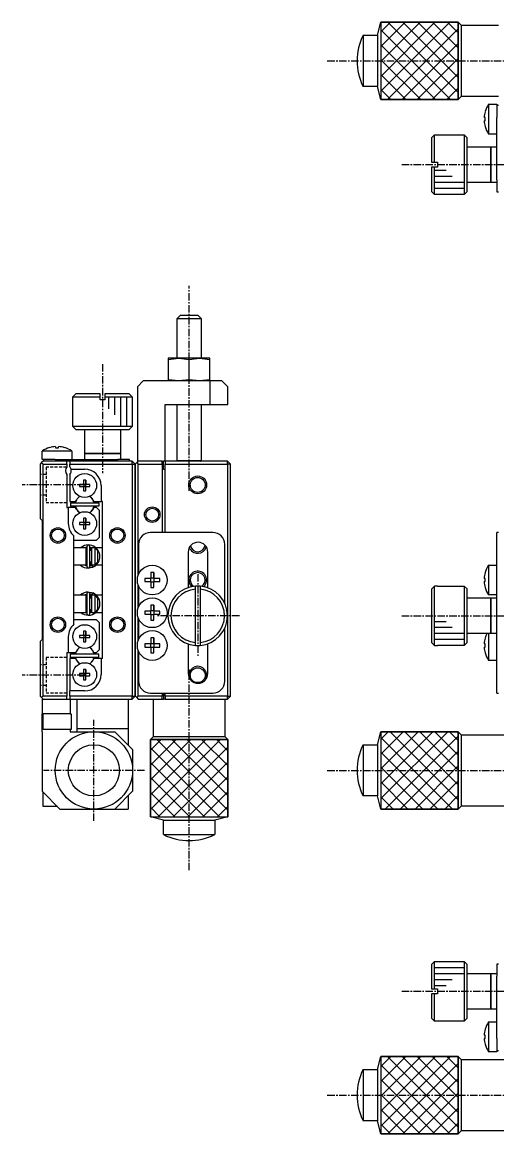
# Model space of a CAD drawing. Extents: x 10 to 385, y 10 to 217.
# Drawn here: x 185.1 to 265, y 27.4 to 214.3 of the extents above; entities that cross this region are included whole.
import ezdxf

# ---------------------------------------------------------------- set-up
doc = ezdxf.new("R2010")
doc.units = 0
doc.linetypes.add('CENTER', pattern=[2, 1.25, -0.25, 0.25, -0.25])
doc.linetypes.add('DASHED', pattern=[0.75, 0.5, -0.25])
doc.layers.get('0').update_dxf_attribs({"linetype": 'CONTINUOUS'})
doc.layers.add('CENTER', color=1, linetype='CENTER')

msp = doc.modelspace()

# ---------------------------------------------------------------- linework, layer by layer
at = {"color": 7, "linetype": 'CONTINUOUS'}
for p, q in [((244.77, 212.09), (245.36, 214.29)), ((258.36, 214.29), (245.36, 214.29)), ((245.36, 214.29), (245.36, 201.29)), ((258.36, 214.29), (258.86, 213.79)), ((258.36, 201.29), (258.36, 214.29)), ((258.86, 213.79), (258.86, 201.79)), ((258.86, 213.79), (265.16, 213.79)), ((242.36, 212.09), (242.36, 203.49)), ((242.36, 212.09), (244.77, 212.09)), ((244.77, 212.09), (244.77, 203.49)), ((244.77, 203.49), (242.36, 203.49)), ((245.36, 201.29), (244.77, 203.49)), ((245.36, 201.29), (258.36, 201.29)), ((258.86, 201.79), (258.36, 201.29)), ((265.16, 201.79), (258.86, 201.79)), ((263.47, 200.49), (263.47, 195.49)), ((263.47, 200.49), (264.86, 200.49)), ((264.86, 200.49), (264.86, 200.29)), ((265.16, 200.29), (264.86, 200.29)), ((264.86, 200.29), (264.86, 198.29)), ((262.9, 198.25), (262.73, 198.25)), ((262.9, 199.25), (262.89, 199.25)), ((262.9, 197.73), (262.9, 198.25)), ((264.86, 196.91), (264.86, 198.29)), ((262.73, 197.73), (262.9, 197.73)), ((262.89, 196.73), (262.9, 196.73)), ((264.86, 187.79), (264.86, 196.91)), ((253.86, 194.84), (254.36, 195.34)), ((253.86, 194.84), (253.86, 190.74)), ((254.36, 190.74), (254.36, 195.34)), ((254.36, 195.34), (259.36, 195.34)), ((259.36, 195.34), (259.36, 190.34)), ((259.36, 195.34), (259.86, 194.84)), ((259.86, 190.34), (259.86, 194.84)), ((264.86, 195.49), (263.47, 195.49)), ((259.86, 193.34), (263.86, 193.34)), ((263.86, 193.34), (263.86, 190.34)), ((263.86, 187.34), (263.86, 193.34)), ((263.86, 193.34), (264.86, 193.34)), ((253.86, 190.74), (254.36, 190.74)), ((254.36, 190.74), (254.86, 190.74)), ((254.86, 190.74), (254.86, 189.94)), ((253.86, 189.94), (253.86, 185.84)), ((254.36, 189.94), (253.86, 189.94)), ((254.36, 185.34), (254.36, 189.94)), ((254.86, 189.94), (254.36, 189.94)), ((259.36, 190.34), (259.36, 185.34)), ((259.86, 185.84), (259.86, 190.34)), ((263.86, 190.34), (263.86, 187.34)), ((263.86, 187.34), (259.86, 187.34)), ((264.86, 187.34), (263.86, 187.34)), ((264.86, 187.79), (264.86, 185.79)), ((254.36, 185.34), (253.86, 185.84)), ((259.36, 185.34), (254.36, 185.34)), ((259.86, 185.84), (259.36, 185.34)), ((264.86, 185.79), (265.16, 185.79)), ((211.13, 164.49), (211.38, 164.74)), ((211.13, 164.49), (213.13, 164.49)), ((211.13, 157.79), (211.13, 164.49)), ((211.38, 164.74), (211.63, 164.99)), ((213.13, 164.99), (211.63, 164.99)), ((214.63, 164.99), (213.13, 164.99)), ((213.13, 164.49), (215.13, 164.49)), ((214.63, 164.99), (214.88, 164.74)), ((214.88, 164.74), (215.13, 164.49)), ((215.13, 164.49), (215.13, 157.79)), ((209.63, 157.59), (211.38, 157.79)), ((209.63, 157.79), (209.63, 157.59)), ((211.38, 157.79), (209.63, 157.79)), ((209.63, 157.59), (209.63, 154.18)), ((211.38, 157.79), (213.13, 157.59)), ((214.88, 157.79), (211.38, 157.79)), ((213.13, 157.59), (214.88, 157.79)), ((213.13, 154.18), (213.13, 157.59)), ((214.88, 157.79), (216.63, 157.59)), ((216.63, 157.79), (214.88, 157.79)), ((216.63, 157.59), (216.63, 157.79)), ((216.63, 154.18), (216.63, 157.59)), ((204.43, 152.99), (205.43, 153.99)), ((211.13, 153.99), (205.43, 153.99)), ((211.38, 153.99), (209.63, 154.18)), ((209.63, 154.18), (209.63, 153.99)), ((215.13, 153.99), (211.13, 153.99)), ((213.13, 154.18), (211.38, 153.99)), ((214.88, 153.99), (213.13, 154.18)), ((216.63, 154.18), (214.88, 153.99)), ((216.63, 153.99), (215.13, 153.99)), ((216.63, 153.99), (216.63, 154.18)), ((216.63, 153.99), (216.63, 149.99)), ((218.63, 153.99), (216.63, 153.99)), ((219.63, 152.99), (218.63, 153.99)), ((193.58, 151.29), (194.08, 151.79)), ((198.18, 151.79), (194.08, 151.79)), ((198.18, 151.29), (198.18, 151.79)), ((203.08, 151.79), (198.98, 151.79)), ((198.98, 151.79), (198.98, 151.29)), ((203.08, 151.79), (203.58, 151.29)), ((204.43, 152.99), (204.43, 140.34)), ((219.63, 149.99), (219.63, 152.99)), ((193.58, 151.29), (198.18, 151.29)), ((193.58, 146.29), (193.58, 151.29)), ((198.18, 150.79), (198.18, 151.29)), ((198.98, 150.79), (198.18, 150.79)), ((198.98, 151.29), (203.58, 151.29)), ((198.98, 151.29), (198.98, 150.79)), ((203.58, 151.29), (203.58, 146.29)), ((209.13, 149.99), (216.63, 149.99)), ((209.13, 140.49), (209.13, 149.99)), ((211.13, 140.49), (211.13, 149.99)), ((215.13, 149.99), (215.13, 140.52)), ((216.63, 149.99), (219.63, 149.99)), ((203.58, 146.29), (193.58, 146.29)), ((194.08, 145.79), (193.58, 146.29)), ((194.08, 145.79), (203.08, 145.79)), ((195.58, 141.79), (195.58, 145.79)), ((201.58, 145.79), (201.58, 141.79)), ((203.58, 146.29), (203.08, 145.79)), ((193.43, 142.18), (188.43, 142.18)), ((188.43, 140.79), (188.43, 142.18)), ((189.67, 142.76), (189.67, 142.75)), ((190.67, 142.92), (190.67, 142.75)), ((190.67, 142.75), (191.19, 142.75)), ((191.19, 142.75), (191.19, 142.92)), ((192.19, 142.75), (192.19, 142.76)), ((193.43, 142.18), (193.43, 140.79)), ((188.33, 140.24), (188.08, 139.99)), ((188.58, 140.49), (188.33, 140.24)), ((188.33, 140.24), (188.58, 139.99)), ((188.63, 140.79), (188.43, 140.79)), ((192.58, 140.49), (188.58, 140.49)), ((188.63, 140.79), (188.63, 140.49)), ((190.63, 140.79), (188.63, 140.79)), ((190.63, 140.79), (192.01, 140.79)), ((192.01, 140.79), (201.13, 140.79)), ((193.08, 140.49), (192.58, 140.49)), ((192.58, 139.99), (192.58, 140.49)), ((203.58, 140.49), (193.08, 140.49)), ((193.08, 140.49), (193.08, 139.99)), ((201.58, 141.79), (195.58, 141.79)), ((195.58, 141.79), (201.58, 141.79)), ((195.58, 140.79), (195.58, 141.79)), ((203.13, 140.79), (201.13, 140.79)), ((201.58, 141.79), (201.58, 140.79)), ((203.13, 140.49), (203.13, 140.79)), ((203.58, 139.99), (203.58, 140.49)), ((203.58, 140.49), (204.08, 139.99)), ((204.33, 140.24), (204.08, 139.99)), ((204.58, 140.49), (204.33, 140.24)), ((204.33, 140.24), (204.58, 139.99)), ((208.58, 140.49), (204.58, 140.49)), ((208.58, 139.99), (208.58, 140.49)), ((208.58, 140.49), (208.83, 140.49)), ((208.83, 139.09), (208.83, 140.49)), ((209.08, 140.49), (208.83, 140.49)), ((219.58, 140.49), (209.08, 140.49)), ((209.08, 140.49), (209.08, 139.99)), ((215.13, 140.52), (211.13, 140.52)), ((213.13, 140.52), (212.59, 140.52)), ((215.13, 140.52), (213.13, 140.52)), ((215.13, 140.52), (213.13, 140.52)), ((219.58, 139.99), (219.58, 140.49)), ((220.08, 139.99), (219.58, 140.49)), ((188.08, 139.99), (188.08, 130.84)), ((188.58, 139.99), (192.58, 139.99)), ((188.58, 100.99), (188.58, 139.99)), ((192.58, 139.99), (192.58, 139.55)), ((193.08, 139.99), (203.58, 139.99)), ((193.08, 139.55), (193.08, 139.99)), ((193.3, 139.14), (195.58, 139.14)), ((203.58, 139.99), (203.58, 100.99)), ((203.58, 139.99), (204.08, 139.99)), ((204.08, 139.99), (204.08, 100.99)), ((204.08, 100.99), (204.08, 139.99)), ((204.58, 139.99), (208.58, 139.99)), ((204.58, 121.34), (204.58, 139.99)), ((208.58, 139.99), (208.58, 128.49)), ((209.08, 139.09), (208.83, 139.09)), ((209.08, 139.99), (219.58, 139.99)), ((209.08, 128.49), (209.08, 139.99)), ((219.58, 139.99), (219.58, 114.49)), ((220.08, 139.99), (219.58, 139.99)), ((220.08, 100.99), (220.08, 139.99)), ((192.58, 138.23), (192.58, 132.69)), ((193.08, 138.23), (193.08, 133.69)), ((194.7, 136.57), (194.7, 136.21)), ((195.4, 136.57), (194.7, 136.57)), ((195.4, 137.27), (195.4, 136.57)), ((195.76, 137.27), (195.4, 137.27)), ((195.41, 136.56), (195.4, 136.57)), ((195.41, 136.56), (195.41, 136.22)), ((195.75, 136.56), (195.41, 136.56)), ((195.75, 136.56), (195.76, 136.57)), ((195.75, 136.22), (195.75, 136.56)), ((195.76, 136.57), (195.76, 137.27)), ((195.76, 137.27), (195.76, 136.57)), ((196.47, 136.57), (195.76, 136.57)), ((196.47, 136.21), (196.47, 136.57)), ((194.7, 136.21), (195.4, 136.21)), ((195.41, 136.22), (195.4, 136.21)), ((195.4, 136.21), (195.4, 135.5)), ((195.4, 135.5), (195.76, 135.5)), ((195.41, 136.22), (195.75, 136.22)), ((195.75, 136.22), (195.76, 136.21)), ((195.76, 136.21), (196.47, 136.21)), ((195.76, 135.5), (195.76, 136.21)), ((195.76, 135.5), (195.76, 136.21)), ((198.33, 136.39), (198.33, 133.69)), ((193.08, 133.69), (194.03, 133.69)), ((193.18, 133.49), (193.18, 132.89)), ((193.18, 133.49), (197.98, 133.49)), ((197.98, 132.89), (193.18, 132.89)), ((194.03, 133.69), (194.18, 133.95)), ((196.98, 133.95), (197.13, 133.69)), ((197.13, 133.69), (198.33, 133.69)), ((197.98, 133.49), (197.98, 132.89)), ((198.58, 133.69), (198.33, 133.69)), ((198.58, 107.29), (198.58, 133.69)), ((188.43, 130.49), (188.08, 130.84)), ((192.58, 132.69), (192.83, 132.69)), ((192.83, 132.69), (192.83, 129.99)), ((194.03, 132.69), (192.83, 132.69)), ((194.18, 132.43), (194.03, 132.69)), ((195.4, 130.87), (195.4, 130.17)), ((195.76, 130.87), (195.4, 130.87)), ((195.76, 130.17), (195.76, 130.87)), ((195.76, 130.87), (195.76, 130.17)), ((197.13, 132.69), (196.98, 132.43)), ((197.58, 132.69), (197.13, 132.69)), ((197.58, 132.69), (198.08, 132.19)), ((198.08, 127.69), (198.08, 132.19)), ((188.43, 130.49), (188.43, 110.49)), ((194.7, 130.17), (194.7, 129.81)), ((195.4, 130.17), (194.7, 130.17)), ((194.7, 129.81), (195.4, 129.81)), ((195.41, 130.16), (195.4, 130.17)), ((195.41, 129.82), (195.4, 129.81)), ((195.4, 129.81), (195.4, 129.1)), ((195.4, 129.1), (195.76, 129.1)), ((195.41, 130.16), (195.41, 129.82)), ((195.75, 130.16), (195.41, 130.16)), ((195.41, 129.82), (195.75, 129.82)), ((195.75, 130.16), (195.76, 130.17)), ((195.75, 129.82), (195.75, 130.16)), ((195.75, 129.82), (195.76, 129.81)), ((196.47, 130.17), (195.76, 130.17)), ((195.76, 129.81), (196.47, 129.81)), ((195.76, 129.1), (195.76, 129.81)), ((195.76, 129.1), (195.76, 129.81)), ((196.47, 129.81), (196.47, 130.17)), ((193.78, 113.07), (193.78, 127.91)), ((193.78, 127.19), (197.58, 127.19)), ((198.08, 127.69), (197.58, 127.19)), ((217.13, 128.49), (206.63, 128.49)), ((264.86, 101.49), (264.86, 128.49)), ((265.16, 128.49), (264.86, 128.49)), ((193.78, 125.99), (195.78, 125.99)), ((195.78, 125.99), (195.78, 122.99)), ((195.99, 125.98), (195.78, 125.94)), ((195.78, 125.49), (195.99, 125.49)), ((195.99, 122.69), (195.99, 126.19)), ((196.39, 126.19), (196.39, 122.69)), ((196.78, 125.87), (196.39, 125.98)), ((196.4, 125.65), (196.39, 125.64)), ((196.39, 125.64), (196.39, 125.62)), ((196.39, 125.62), (196.39, 125.61)), ((196.39, 125.61), (196.39, 125.59)), ((196.39, 125.59), (196.39, 125.59)), ((196.39, 125.49), (196.78, 125.49)), ((196.41, 125.7), (196.4, 125.68)), ((196.4, 125.68), (196.4, 125.67)), ((196.4, 125.67), (196.4, 125.65)), ((196.42, 125.72), (196.41, 125.71)), ((196.41, 125.71), (196.41, 125.7)), ((196.43, 125.74), (196.42, 125.72)), ((196.44, 125.76), (196.43, 125.75)), ((196.43, 125.75), (196.43, 125.74)), ((196.45, 125.77), (196.44, 125.76)), ((196.46, 125.78), (196.45, 125.77)), ((196.47, 125.8), (196.46, 125.78)), ((196.48, 125.81), (196.47, 125.8)), ((196.49, 125.82), (196.48, 125.81)), ((196.5, 125.83), (196.49, 125.82)), ((196.51, 125.83), (196.5, 125.83)), ((196.53, 125.84), (196.51, 125.83)), ((196.54, 125.85), (196.53, 125.84)), ((196.55, 125.86), (196.54, 125.85)), ((196.57, 125.86), (196.55, 125.86)), ((196.58, 125.87), (196.57, 125.86)), ((196.59, 125.88), (196.58, 125.87)), ((196.58, 125.49), (196.58, 125.87)), ((196.61, 125.88), (196.59, 125.88)), ((196.62, 125.88), (196.61, 125.88)), ((196.64, 125.89), (196.62, 125.88)), ((196.65, 125.89), (196.64, 125.89)), ((196.67, 125.89), (196.65, 125.89)), ((196.68, 125.89), (196.67, 125.89)), ((196.7, 125.89), (196.68, 125.89)), ((196.71, 125.89), (196.7, 125.89)), ((196.72, 125.89), (196.71, 125.89)), ((196.74, 125.88), (196.72, 125.89)), ((196.75, 125.88), (196.74, 125.88)), ((196.77, 125.88), (196.75, 125.88)), ((196.78, 125.87), (196.77, 125.88)), ((196.78, 122.99), (196.78, 125.99)), ((196.78, 125.99), (197.28, 125.99)), ((196.8, 125.87), (196.78, 125.87)), ((196.9, 126.26), (196.95, 126.23)), ((196.96, 126.23), (196.96, 126.23)), ((197.28, 125.99), (197.28, 125.93)), ((197.28, 125.93), (197.28, 123.04)), ((197.78, 125.4), (197.28, 125.93)), ((197.37, 125.99), (197.37, 125.99)), ((197.37, 125.99), (197.37, 125.99)), ((197.37, 125.99), (198.58, 125.99)), ((197.78, 123.57), (197.78, 125.4)), ((204.63, 126.49), (204.63, 121.47)), ((219.13, 116.56), (219.13, 126.49)), ((195.99, 123.49), (195.78, 123.49)), ((196.78, 123.49), (196.39, 123.49)), ((196.58, 123.01), (196.58, 123.49)), ((197.28, 123.04), (197.78, 123.57)), ((212.98, 125.19), (212.98, 119.22)), ((216.28, 119.19), (216.28, 125.19)), ((195.78, 122.99), (193.78, 122.99)), ((195.65, 122.99), (195.75, 122.95)), ((195.75, 122.95), (195.99, 122.9)), ((196.9, 122.63), (196.21, 122.49)), ((196.39, 123.29), (196.39, 123.28)), ((196.39, 123.28), (196.39, 123.26)), ((196.39, 123.26), (196.39, 123.25)), ((196.39, 123.25), (196.4, 123.23)), ((196.42, 122.64), (196.39, 122.66)), ((196.4, 123.23), (196.4, 123.22)), ((196.4, 123.22), (196.4, 123.2)), ((196.4, 123.2), (196.41, 123.19)), ((196.41, 123.19), (196.41, 123.18)), ((196.41, 123.18), (196.42, 123.16)), ((196.42, 123.16), (196.42, 123.15)), ((196.42, 123.15), (196.43, 123.14)), ((196.45, 122.63), (196.42, 122.64)), ((196.43, 123.14), (196.44, 123.12)), ((196.44, 123.12), (196.45, 123.11)), ((196.45, 123.11), (196.46, 123.1)), ((196.48, 122.62), (196.45, 122.63)), ((196.46, 123.1), (196.47, 123.09)), ((196.47, 123.09), (196.48, 123.08)), ((196.48, 123.08), (196.49, 123.07)), ((196.52, 122.61), (196.48, 122.62)), ((196.49, 123.07), (196.5, 123.06)), ((196.5, 123.06), (196.51, 123.05)), ((196.51, 123.05), (196.52, 123.04)), ((196.52, 123.04), (196.53, 123.03)), ((196.55, 122.6), (196.52, 122.61)), ((196.53, 123.03), (196.55, 123.03)), ((196.55, 123.03), (196.56, 123.02)), ((196.58, 122.6), (196.55, 122.6)), ((196.56, 123.02), (196.57, 123.01)), ((196.57, 123.01), (196.59, 123.01)), ((196.62, 122.59), (196.58, 122.6)), ((196.59, 123.01), (196.6, 123)), ((196.6, 123), (196.61, 123)), ((196.61, 123), (196.63, 123)), ((196.65, 122.59), (196.62, 122.59)), ((196.63, 123), (196.64, 122.99)), ((196.64, 122.99), (196.66, 122.99)), ((196.69, 122.59), (196.65, 122.59)), ((196.66, 122.99), (196.67, 122.99)), ((196.67, 122.99), (196.69, 122.99)), ((196.69, 122.99), (196.7, 122.99)), ((196.72, 122.59), (196.69, 122.59)), ((196.7, 122.99), (196.72, 122.99)), ((196.72, 122.99), (196.73, 123)), ((196.76, 122.59), (196.72, 122.59)), ((196.73, 123), (196.75, 123)), ((196.75, 123), (196.76, 123)), ((196.76, 123), (196.78, 123.01)), ((196.79, 122.6), (196.76, 122.59)), ((196.78, 123.01), (196.79, 123.01)), ((197.28, 122.99), (196.78, 122.99)), ((196.79, 123.01), (196.8, 123.01)), ((196.82, 122.61), (196.79, 122.6)), ((196.8, 123.01), (196.82, 123.02)), ((196.86, 122.61), (196.82, 122.61)), ((196.83, 122.99), (196.83, 122.98)), ((196.83, 122.98), (196.84, 122.97)), ((196.89, 122.88), (196.84, 122.99)), ((196.84, 122.97), (196.84, 122.96)), ((196.84, 122.96), (196.85, 122.95)), ((196.85, 122.95), (196.86, 122.93)), ((196.86, 122.93), (196.86, 122.92)), ((196.86, 122.92), (196.87, 122.91)), ((196.89, 122.62), (196.86, 122.61)), ((196.87, 122.91), (196.88, 122.89)), ((196.88, 122.89), (196.88, 122.88)), ((196.88, 122.88), (196.89, 122.86)), ((196.96, 122.65), (196.89, 122.88)), ((196.89, 122.86), (196.9, 122.85)), ((196.92, 122.63), (196.89, 122.62)), ((196.9, 122.85), (196.9, 122.83)), ((196.9, 122.83), (196.91, 122.82)), ((196.91, 122.82), (196.92, 122.8)), ((196.92, 122.8), (196.92, 122.79)), ((196.92, 122.79), (196.93, 122.77)), ((196.95, 122.65), (196.92, 122.63)), ((196.93, 122.77), (196.93, 122.76)), ((196.93, 122.76), (196.94, 122.75)), ((196.94, 122.75), (196.94, 122.73)), ((196.94, 122.73), (196.95, 122.72)), ((196.95, 122.72), (196.95, 122.71)), ((196.95, 122.71), (196.95, 122.7)), ((196.95, 122.7), (196.95, 122.69)), ((196.95, 122.69), (196.96, 122.68)), ((196.96, 122.65), (196.95, 122.65)), ((196.95, 122.65), (196.95, 122.65)), ((196.96, 122.65), (196.95, 122.65)), ((196.96, 122.68), (196.96, 122.67)), ((196.96, 122.67), (196.96, 122.66)), ((196.96, 122.66), (196.96, 122.66)), ((196.96, 122.66), (196.96, 122.65)), ((196.96, 122.65), (196.96, 122.65)), ((197.28, 123.04), (197.28, 122.99)), ((198.58, 122.99), (197.49, 122.99)), ((197.49, 122.99), (197.49, 122.99)), ((207.19, 121.75), (206.67, 121.75)), ((206.67, 121.75), (206.67, 120.75)), ((207.19, 120.75), (207.19, 121.75)), ((207.19, 121.75), (207.19, 120.79)), ((262.9, 121.75), (262.89, 121.75)), ((262.9, 121.75), (262.89, 121.75)), ((263.47, 122.99), (263.47, 117.99)), ((263.47, 122.99), (264.86, 122.99)), ((204.58, 115.84), (204.58, 119.63)), ((205.67, 120.75), (205.67, 120.23)), ((206.67, 120.75), (205.67, 120.75)), ((205.67, 120.23), (206.67, 120.23)), ((206.63, 120.75), (206.63, 120.23)), ((207.19, 120.79), (206.67, 120.79)), ((206.67, 120.23), (206.67, 119.23)), ((206.67, 120.19), (207.19, 120.19)), ((207.19, 120.75), (207.19, 120.79)), ((208.19, 120.75), (207.19, 120.75)), ((207.19, 120.23), (208.19, 120.23)), ((207.19, 119.23), (207.19, 120.23)), ((207.19, 120.19), (207.19, 120.23)), ((207.19, 119.23), (207.19, 120.19)), ((207.23, 120.23), (207.23, 120.75)), ((208.19, 120.23), (208.19, 120.75)), ((262.9, 120.75), (262.73, 120.75)), ((262.73, 120.23), (262.9, 120.23)), ((262.9, 120.23), (262.9, 120.75)), ((193.78, 117.99), (195.78, 117.99)), ((195.76, 118.02), (195.65, 117.99)), ((195.99, 118.07), (195.76, 118.02)), ((195.78, 117.99), (195.78, 114.99)), ((195.99, 114.78), (195.99, 118.28)), ((196.21, 118.48), (196.9, 118.35)), ((196.39, 118.32), (196.4, 118.32)), ((196.39, 118.28), (196.39, 114.78)), ((196.4, 117.75), (196.39, 117.73)), ((196.4, 118.32), (196.43, 118.34)), ((196.41, 117.79), (196.4, 117.78)), ((196.4, 117.78), (196.4, 117.76)), ((196.4, 117.76), (196.4, 117.75)), ((196.42, 117.82), (196.41, 117.8)), ((196.41, 117.8), (196.41, 117.79)), ((196.43, 117.83), (196.42, 117.82)), ((196.43, 118.34), (196.46, 118.35)), ((196.44, 117.85), (196.43, 117.84)), ((196.43, 117.84), (196.43, 117.83)), ((196.45, 117.87), (196.44, 117.85)), ((196.46, 117.88), (196.45, 117.87)), ((196.46, 118.35), (196.5, 118.36)), ((196.47, 117.89), (196.46, 117.88)), ((196.48, 117.9), (196.47, 117.89)), ((196.49, 117.91), (196.48, 117.9)), ((196.5, 117.92), (196.49, 117.91)), ((196.5, 118.36), (196.53, 118.37)), ((196.51, 117.93), (196.5, 117.92)), ((196.53, 117.94), (196.51, 117.93)), ((196.53, 118.37), (196.56, 118.37)), ((196.54, 117.94), (196.53, 117.94)), ((196.55, 117.95), (196.54, 117.94)), ((196.57, 117.96), (196.55, 117.95)), ((196.56, 118.37), (196.6, 118.38)), ((196.58, 117.96), (196.57, 117.96)), ((196.58, 117.49), (196.58, 117.97)), ((196.59, 117.97), (196.58, 117.96)), ((196.61, 117.97), (196.59, 117.97)), ((196.6, 118.38), (196.63, 118.38)), ((196.62, 117.98), (196.61, 117.97)), ((196.64, 117.98), (196.62, 117.98)), ((196.63, 118.38), (196.67, 118.38)), ((196.65, 117.98), (196.64, 117.98)), ((196.67, 117.98), (196.65, 117.98)), ((196.67, 118.38), (196.7, 118.38)), ((196.68, 117.98), (196.67, 117.98)), ((196.7, 117.98), (196.68, 117.98)), ((196.7, 118.38), (196.73, 118.38)), ((196.71, 117.98), (196.7, 117.98)), ((196.72, 117.98), (196.71, 117.98)), ((196.74, 117.98), (196.72, 117.98)), ((196.73, 118.38), (196.77, 118.38)), ((196.75, 117.97), (196.74, 117.98)), ((196.77, 117.97), (196.75, 117.97)), ((196.77, 118.38), (196.8, 118.37)), ((196.78, 117.97), (196.77, 117.97)), ((196.78, 114.99), (196.78, 117.99)), ((196.78, 117.99), (197.28, 117.99)), ((196.8, 117.96), (196.78, 117.97)), ((196.8, 118.37), (196.84, 118.37)), ((196.83, 118), (196.84, 118.01)), ((196.83, 117.99), (196.83, 118)), ((196.84, 118.37), (196.87, 118.36)), ((196.89, 118.09), (196.84, 117.99)), ((196.84, 118.02), (196.85, 118.03)), ((196.84, 118.01), (196.84, 118.02)), ((196.85, 118.03), (196.86, 118.04)), ((196.86, 118.05), (196.87, 118.07)), ((196.86, 118.04), (196.86, 118.05)), ((196.87, 118.36), (196.9, 118.35)), ((196.87, 118.07), (196.88, 118.08)), ((196.88, 118.09), (196.89, 118.11)), ((196.88, 118.08), (196.88, 118.09)), ((196.96, 118.32), (196.89, 118.09)), ((196.89, 118.11), (196.9, 118.12)), ((196.9, 118.35), (196.94, 118.34)), ((196.9, 118.14), (196.91, 118.16)), ((196.9, 118.12), (196.9, 118.14)), ((196.91, 118.16), (196.92, 118.17)), ((196.92, 118.19), (196.93, 118.2)), ((196.92, 118.17), (196.92, 118.19)), ((196.93, 118.21), (196.94, 118.23)), ((196.93, 118.2), (196.93, 118.21)), ((196.94, 118.34), (196.95, 118.33)), ((196.94, 118.24), (196.95, 118.25)), ((196.94, 118.23), (196.94, 118.24)), ((196.96, 118.33), (196.95, 118.33)), ((196.95, 118.33), (196.95, 118.33)), ((196.95, 118.29), (196.96, 118.3)), ((196.95, 118.28), (196.95, 118.29)), ((196.95, 118.27), (196.95, 118.28)), ((196.95, 118.25), (196.95, 118.27)), ((196.96, 118.32), (196.96, 118.33)), ((196.96, 118.31), (196.96, 118.32)), ((196.96, 118.32), (196.96, 118.32)), ((196.96, 118.3), (196.96, 118.31)), ((196.96, 118.3), (196.96, 118.3)), ((197.28, 117.99), (197.28, 117.93)), ((197.28, 117.93), (197.28, 115.04)), ((197.78, 117.4), (197.28, 117.93)), ((197.49, 117.99), (197.49, 117.99)), ((197.49, 117.99), (198.58, 117.99)), ((204.63, 119.51), (204.63, 115.97)), ((206.67, 119.23), (207.19, 119.23)), ((214.18, 118.97), (214.18, 119.47)), ((214.18, 110.01), (214.18, 118.97)), ((214.98, 119.47), (214.98, 118.97)), ((214.98, 118.97), (214.98, 110.01)), ((254.36, 119.47), (253.86, 118.97)), ((253.86, 118.97), (253.86, 110.01)), ((254.36, 109.5), (254.36, 119.47)), ((254.86, 119.47), (254.36, 119.47)), ((254.86, 119.49), (254.86, 119.47)), ((254.86, 119.49), (259.36, 119.49)), ((259.36, 119.49), (259.36, 109.49)), ((259.36, 119.49), (259.86, 118.99)), ((259.86, 109.99), (259.86, 118.99)), ((262.89, 119.23), (262.9, 119.23)), ((262.89, 119.23), (262.9, 119.23)), ((264.86, 117.99), (263.47, 117.99)), ((195.78, 117.49), (195.99, 117.49)), ((196.39, 117.73), (196.39, 117.72)), ((196.39, 117.72), (196.39, 117.7)), ((196.39, 117.7), (196.39, 117.69)), ((196.39, 117.69), (196.39, 117.68)), ((196.39, 117.49), (196.78, 117.49)), ((197.78, 115.57), (197.78, 117.4)), ((207.19, 116.25), (206.67, 116.25)), ((206.67, 116.25), (206.67, 115.25)), ((207.19, 115.25), (207.19, 116.25)), ((207.19, 116.25), (207.19, 115.29)), ((259.86, 117.49), (263.86, 117.49)), ((263.86, 117.49), (263.86, 111.49)), ((263.86, 111.49), (263.86, 117.49)), ((263.86, 117.49), (264.86, 117.49)), ((195.78, 114.99), (193.78, 114.99)), ((195.99, 115.49), (195.78, 115.49)), ((195.78, 115.04), (195.99, 115)), ((196.78, 115.49), (196.39, 115.49)), ((196.39, 115.39), (196.39, 115.37)), ((196.39, 115.37), (196.39, 115.36)), ((196.39, 115.36), (196.39, 115.34)), ((196.39, 115.34), (196.4, 115.33)), ((196.39, 115), (196.78, 115.1)), ((196.4, 115.33), (196.4, 115.31)), ((196.4, 115.31), (196.4, 115.3)), ((196.4, 115.3), (196.41, 115.28)), ((196.41, 115.28), (196.41, 115.27)), ((196.41, 115.27), (196.42, 115.26)), ((196.42, 115.26), (196.42, 115.24)), ((196.42, 115.24), (196.43, 115.23)), ((196.43, 115.23), (196.44, 115.22)), ((196.44, 115.22), (196.45, 115.21)), ((196.45, 115.21), (196.46, 115.19)), ((196.46, 115.19), (196.47, 115.18)), ((196.47, 115.18), (196.48, 115.17)), ((196.48, 115.17), (196.49, 115.16)), ((196.49, 115.16), (196.5, 115.15)), ((196.5, 115.15), (196.51, 115.14)), ((196.51, 115.14), (196.52, 115.14)), ((196.52, 115.14), (196.53, 115.13)), ((196.53, 115.13), (196.55, 115.12)), ((196.55, 115.12), (196.56, 115.11)), ((196.56, 115.11), (196.57, 115.11)), ((196.57, 115.11), (196.59, 115.1)), ((196.58, 115.1), (196.58, 115.49)), ((196.59, 115.1), (196.6, 115.1)), ((196.6, 115.1), (196.61, 115.09)), ((196.61, 115.09), (196.63, 115.09)), ((196.63, 115.09), (196.64, 115.09)), ((196.64, 115.09), (196.66, 115.09)), ((196.66, 115.09), (196.67, 115.09)), ((196.67, 115.09), (196.69, 115.08)), ((196.69, 115.08), (196.7, 115.09)), ((196.7, 115.09), (196.72, 115.09)), ((196.72, 115.09), (196.73, 115.09)), ((196.73, 115.09), (196.75, 115.09)), ((196.75, 115.09), (196.76, 115.1)), ((196.76, 115.1), (196.78, 115.1)), ((196.78, 115.1), (196.79, 115.11)), ((197.28, 114.99), (196.78, 114.99)), ((196.79, 115.11), (196.8, 115.11)), ((196.95, 114.74), (196.9, 114.72)), ((196.96, 114.74), (196.96, 114.74)), ((197.28, 115.04), (197.78, 115.57)), ((197.28, 115.04), (197.28, 114.99)), ((198.58, 114.99), (197.37, 114.99)), ((204.58, 110.34), (204.58, 114.13)), ((205.67, 115.25), (205.67, 114.73)), ((206.67, 115.25), (205.67, 115.25)), ((205.67, 114.73), (206.67, 114.73)), ((206.63, 115.25), (206.63, 114.73)), ((207.19, 115.29), (206.67, 115.29)), ((206.67, 114.73), (206.67, 113.73)), ((206.67, 114.69), (207.19, 114.69)), ((207.19, 115.25), (207.19, 115.29)), ((208.19, 115.25), (207.19, 115.25)), ((207.19, 114.73), (208.19, 114.73)), ((207.19, 113.73), (207.19, 114.73)), ((207.19, 114.69), (207.19, 114.73)), ((207.19, 113.73), (207.19, 114.69)), ((207.23, 114.73), (207.23, 115.25)), ((208.19, 114.73), (208.19, 115.25)), ((219.58, 114.49), (219.58, 100.99)), ((197.58, 113.79), (193.78, 113.79)), ((197.58, 113.79), (198.08, 113.29)), ((198.08, 108.79), (198.08, 113.29)), ((204.63, 114.01), (204.63, 110.47)), ((206.67, 113.73), (207.19, 113.73)), ((219.13, 103.49), (219.13, 112.41)), ((188.08, 110.14), (188.43, 110.49)), ((192.83, 110.99), (192.83, 108.29)), ((194.7, 111.17), (194.7, 110.81)), ((195.4, 111.17), (194.7, 111.17)), ((194.7, 110.81), (195.4, 110.81)), ((195.4, 111.87), (195.4, 111.17)), ((195.76, 111.87), (195.4, 111.87)), ((195.41, 111.16), (195.4, 111.17)), ((195.41, 110.82), (195.4, 110.81)), ((195.4, 110.81), (195.4, 110.1)), ((195.41, 111.16), (195.41, 110.82)), ((195.75, 111.16), (195.41, 111.16)), ((195.41, 110.82), (195.75, 110.82)), ((195.75, 111.16), (195.76, 111.17)), ((195.75, 110.82), (195.75, 111.16)), ((195.75, 110.82), (195.76, 110.81)), ((195.76, 111.17), (195.76, 111.87)), ((195.76, 111.87), (195.76, 111.17)), ((196.47, 111.17), (195.76, 111.17)), ((195.76, 110.81), (196.47, 110.81)), ((195.76, 110.1), (195.76, 110.81)), ((195.76, 110.1), (195.76, 110.81)), ((196.47, 110.81), (196.47, 111.17)), ((207.19, 110.75), (206.67, 110.75)), ((206.67, 110.75), (206.67, 109.75)), ((207.19, 109.75), (207.19, 110.75)), ((207.19, 110.75), (207.19, 109.79)), ((263.86, 111.49), (259.86, 111.49)), ((262.9, 110.75), (262.89, 110.75)), ((262.9, 110.75), (262.89, 110.75)), ((263.47, 111.49), (263.47, 106.99)), ((264.86, 111.49), (263.86, 111.49)), ((188.08, 110.14), (188.08, 100.99)), ((194.18, 108.55), (194.03, 108.29)), ((195.4, 110.1), (195.76, 110.1)), ((197.13, 108.29), (196.98, 108.55)), ((198.08, 108.79), (197.58, 108.29)), ((204.58, 100.99), (204.58, 108.63)), ((204.63, 108.51), (204.63, 103.49)), ((205.67, 109.75), (205.67, 109.23)), ((206.67, 109.75), (205.67, 109.75)), ((205.67, 109.23), (206.67, 109.23)), ((206.63, 109.75), (206.63, 109.23)), ((207.19, 109.79), (206.67, 109.79)), ((206.67, 109.23), (206.67, 108.23)), ((206.67, 109.19), (207.19, 109.19)), ((207.19, 109.75), (207.19, 109.79)), ((208.19, 109.75), (207.19, 109.75)), ((207.19, 109.23), (208.19, 109.23)), ((207.19, 108.23), (207.19, 109.23)), ((207.19, 109.19), (207.19, 109.23)), ((207.19, 108.23), (207.19, 109.19)), ((207.23, 109.23), (207.23, 109.75)), ((208.19, 109.23), (208.19, 109.75)), ((212.98, 109.75), (212.98, 104.79)), ((214.18, 109.5), (214.18, 110.01)), ((214.98, 110.01), (214.98, 109.5)), ((216.28, 104.79), (216.28, 109.79)), ((253.86, 110.01), (254.36, 109.5)), ((254.36, 109.5), (254.86, 109.5)), ((254.86, 109.5), (254.86, 109.49)), ((259.36, 109.49), (254.86, 109.49)), ((259.86, 109.99), (259.36, 109.49)), ((262.9, 109.75), (262.73, 109.75)), ((262.73, 109.23), (262.9, 109.23)), ((262.9, 109.23), (262.9, 109.75)), ((192.58, 108.29), (192.83, 108.29)), ((192.58, 108.29), (192.58, 100.99)), ((192.83, 108.29), (194.03, 108.29)), ((194.03, 107.29), (193.08, 107.29)), ((193.08, 107.29), (193.08, 101.84)), ((193.18, 107.49), (193.18, 108.09)), ((193.18, 108.09), (197.98, 108.09)), ((197.98, 107.49), (193.18, 107.49)), ((194.03, 107.29), (194.18, 107.03)), ((196.98, 107.03), (197.13, 107.29)), ((197.13, 108.29), (197.58, 108.29)), ((198.33, 107.29), (197.13, 107.29)), ((197.98, 107.49), (197.98, 108.09)), ((198.58, 107.29), (198.33, 107.29)), ((198.33, 107.29), (198.33, 104.59)), ((206.67, 108.23), (207.19, 108.23)), ((262.89, 108.23), (262.9, 108.23)), ((262.89, 108.23), (262.9, 108.23)), ((264.86, 106.99), (263.47, 106.99)), ((194.7, 104.77), (194.7, 104.41)), ((195.4, 104.77), (194.7, 104.77)), ((195.4, 105.47), (195.4, 104.77)), ((195.76, 105.47), (195.4, 105.47)), ((195.41, 104.76), (195.4, 104.77)), ((195.41, 104.76), (195.41, 104.42)), ((195.75, 104.76), (195.41, 104.76)), ((195.75, 104.76), (195.76, 104.77)), ((195.75, 104.42), (195.75, 104.76)), ((195.76, 104.77), (195.76, 105.47)), ((195.76, 105.47), (195.76, 104.77)), ((196.47, 104.77), (195.76, 104.77)), ((196.47, 104.41), (196.47, 104.77)), ((194.7, 104.41), (195.4, 104.41)), ((195.41, 104.42), (195.4, 104.41)), ((195.4, 104.41), (195.4, 103.7)), ((195.4, 103.7), (195.76, 103.7)), ((195.41, 104.42), (195.75, 104.42)), ((195.75, 104.42), (195.76, 104.41)), ((195.76, 104.41), (196.47, 104.41)), ((195.76, 103.7), (195.76, 104.41)), ((195.76, 103.7), (195.76, 104.41)), ((188.08, 100.99), (188.33, 100.74)), ((188.58, 100.99), (188.33, 100.74)), ((192.58, 100.99), (188.58, 100.99)), ((192.58, 100.49), (192.58, 100.99)), ((195.58, 101.84), (193.08, 101.84)), ((193.08, 100.99), (193.08, 101.84)), ((203.58, 100.99), (193.08, 100.99)), ((193.08, 100.99), (193.08, 100.49)), ((203.58, 100.99), (204.08, 100.99)), ((203.58, 100.49), (204.08, 100.99)), ((203.58, 100.49), (203.58, 100.99)), ((204.33, 100.74), (204.08, 100.99)), ((204.58, 100.99), (204.33, 100.74)), ((208.58, 100.99), (204.58, 100.99)), ((206.63, 101.49), (217.13, 101.49)), ((208.58, 101.49), (208.58, 100.99)), ((208.58, 100.49), (208.58, 100.99)), ((208.83, 101.49), (208.83, 100.49)), ((209.08, 100.99), (209.08, 101.49)), ((219.58, 100.99), (209.08, 100.99)), ((209.08, 100.99), (209.08, 100.49)), ((219.58, 100.99), (220.08, 100.99)), ((219.58, 100.49), (220.08, 100.99)), ((219.58, 100.49), (219.58, 100.99)), ((264.86, 101.49), (265.16, 101.49)), ((188.33, 100.74), (188.58, 100.49)), ((188.43, 100.49), (188.58, 100.49)), ((188.43, 100.49), (188.43, 97.99)), ((188.58, 100.49), (192.58, 100.49)), ((192.58, 100.49), (193.08, 100.49)), ((193.08, 100.49), (203.58, 100.49)), ((193.13, 100.49), (193.13, 97.99)), ((194.28, 100.49), (194.28, 95.49)), ((202.88, 100.49), (202.88, 95.49)), ((204.33, 100.74), (204.58, 100.49)), ((204.58, 100.49), (208.58, 100.49)), ((207.13, 94.19), (207.13, 100.49)), ((208.58, 100.49), (208.83, 100.49)), ((209.08, 100.49), (208.83, 100.49)), ((209.08, 100.49), (219.58, 100.49)), ((219.13, 100.49), (219.13, 94.19)), ((193.13, 97.99), (188.43, 97.99)), ((188.43, 94.99), (188.43, 97.99)), ((188.58, 95.39), (188.58, 97.99)), ((193.13, 97.99), (193.28, 97.99)), ((193.28, 97.99), (193.28, 95.39)), ((193.28, 95.39), (188.58, 95.39)), ((193.13, 95.39), (193.13, 94.99)), ((202.88, 95.49), (194.28, 95.49)), ((194.28, 95.49), (194.28, 94.99)), ((202.88, 95.49), (202.88, 92.74)), ((188.43, 94.99), (188.43, 84.99)), ((193.13, 94.99), (197.13, 94.99)), ((197.13, 94.99), (200.63, 94.99)), ((200.63, 94.99), (203.63, 91.99)), ((206.63, 93.69), (207.13, 94.19)), ((206.63, 93.69), (206.63, 80.69)), ((219.63, 93.69), (206.63, 93.69)), ((207.13, 94.19), (219.13, 94.19)), ((219.13, 94.19), (219.63, 93.69)), ((219.63, 80.69), (219.63, 93.69)), ((244.77, 92.79), (245.36, 94.99)), ((258.36, 94.99), (245.36, 94.99)), ((245.36, 94.99), (245.36, 81.99)), ((258.36, 94.99), (258.86, 94.49)), ((258.36, 81.99), (258.36, 94.99)), ((258.86, 94.49), (258.86, 82.49)), ((258.86, 94.49), (268.61, 94.49)), ((203.63, 91.99), (203.63, 88.49)), ((242.36, 92.79), (242.36, 84.19)), ((242.36, 92.79), (244.77, 92.79)), ((244.77, 92.79), (244.77, 84.19)), ((203.63, 88.49), (203.63, 84.99)), ((191.43, 81.99), (188.43, 84.99)), ((188.58, 82.39), (188.58, 84.84)), ((203.63, 84.99), (200.63, 81.99)), ((202.88, 84.24), (202.88, 81.99)), ((244.77, 84.19), (242.36, 84.19)), ((245.36, 81.99), (244.77, 84.19)), ((191.03, 82.39), (188.58, 82.39)), ((258.86, 82.49), (258.36, 81.99)), ((268.61, 82.49), (258.86, 82.49)), ((191.43, 81.99), (197.13, 81.99)), ((197.13, 81.99), (200.63, 81.99)), ((200.63, 81.99), (202.88, 81.99)), ((208.83, 80.1), (206.63, 80.69)), ((206.63, 80.69), (219.63, 80.69)), ((219.63, 80.69), (217.43, 80.1)), ((245.36, 81.99), (258.36, 81.99)), ((208.83, 80.1), (217.43, 80.1)), ((208.83, 77.69), (208.83, 80.1)), ((217.43, 80.1), (217.43, 77.69)), ((208.83, 77.69), (217.43, 77.69)), ((253.86, 55.84), (254.36, 56.34)), ((254.36, 51.74), (254.36, 56.34)), ((254.36, 56.34), (259.36, 56.34)), ((259.36, 56.34), (259.36, 46.34)), ((259.36, 56.34), (259.86, 55.84)), ((253.86, 55.84), (253.86, 51.74)), ((259.86, 46.84), (259.86, 55.84)), ((259.86, 54.34), (263.86, 54.34)), ((263.86, 54.34), (263.86, 48.34)), ((263.86, 48.34), (263.86, 54.34)), ((263.86, 54.34), (264.86, 54.34)), ((265.16, 55.89), (264.86, 55.89)), ((264.86, 55.89), (264.86, 53.89)), ((264.86, 44.76), (264.86, 53.89)), ((253.86, 51.74), (254.36, 51.74)), ((253.86, 50.94), (253.86, 46.84)), ((254.36, 50.94), (253.86, 50.94)), ((254.36, 51.74), (254.86, 51.74)), ((254.36, 46.34), (254.36, 50.94)), ((254.86, 50.94), (254.36, 50.94)), ((254.86, 51.74), (254.86, 50.94)), ((254.36, 46.34), (253.86, 46.84)), ((259.86, 46.84), (259.36, 46.34)), ((263.86, 48.34), (259.86, 48.34)), ((264.86, 48.34), (263.86, 48.34)), ((259.36, 46.34), (254.36, 46.34)), ((262.9, 44.95), (262.89, 44.95)), ((263.47, 46.19), (263.47, 41.19)), ((263.47, 46.19), (264.86, 46.19)), ((262.9, 43.95), (262.73, 43.95)), ((262.73, 43.43), (262.9, 43.43)), ((262.9, 43.43), (262.9, 43.95)), ((264.86, 43.39), (264.86, 44.76)), ((264.86, 43.39), (264.86, 41.39)), ((262.89, 42.43), (262.9, 42.43)), ((264.86, 41.19), (263.47, 41.19)), ((264.86, 41.39), (264.86, 41.19)), ((264.86, 41.39), (265.16, 41.39)), ((244.77, 38.19), (245.36, 40.39)), ((258.36, 40.39), (245.36, 40.39)), ((245.36, 40.39), (245.36, 27.39)), ((258.36, 40.39), (258.86, 39.89)), ((258.36, 27.39), (258.36, 40.39)), ((258.86, 39.89), (258.86, 27.89)), ((258.86, 39.89), (268.61, 39.89)), ((242.36, 38.19), (242.36, 29.59)), ((242.36, 38.19), (244.77, 38.19)), ((244.77, 38.19), (244.77, 29.59)), ((244.77, 29.59), (242.36, 29.59)), ((245.36, 27.39), (244.77, 29.59)), ((245.36, 27.39), (258.36, 27.39)), ((258.86, 27.89), (258.36, 27.39)), ((268.61, 27.89), (258.86, 27.89))]:
    msp.add_line(p, q, dxfattribs=at)
at = {"color": 3, "linetype": 'CONTINUOUS'}
for p, q in [((245.36, 214.29), (245.36, 201.29)), ((245.36, 214.29), (258.36, 214.29)), ((256.96, 214.29), (245.36, 202.69)), ((254.46, 214.29), (245.36, 205.19)), ((251.96, 214.29), (245.36, 207.69)), ((249.46, 214.29), (245.36, 210.19)), ((246.96, 214.29), (245.36, 212.69)), ((258.36, 213.19), (246.46, 201.29)), ((258.36, 202.49), (246.56, 214.29)), ((258.36, 204.99), (249.06, 214.29)), ((258.36, 207.49), (251.56, 214.29)), ((258.36, 209.99), (254.06, 214.29)), ((258.36, 212.49), (256.56, 214.29)), ((258.36, 214.29), (258.36, 201.29)), ((257.06, 201.29), (245.36, 212.99)), ((254.56, 201.29), (245.36, 210.49)), ((258.36, 210.69), (248.96, 201.29)), ((252.06, 201.29), (245.36, 207.99)), ((258.36, 208.19), (251.46, 201.29)), ((258.36, 205.69), (253.96, 201.29)), ((249.56, 201.29), (245.36, 205.49)), ((247.06, 201.29), (245.36, 202.99)), ((258.36, 203.19), (256.46, 201.29)), ((258.36, 201.29), (245.36, 201.29)), ((256.36, 189.34), (254.36, 189.34)), ((257.36, 188.34), (254.36, 188.34)), ((259.36, 187.34), (254.36, 187.34)), ((259.36, 186.34), (254.36, 186.34)), ((199.58, 151.29), (199.58, 149.29)), ((200.58, 151.29), (200.58, 148.29)), ((201.58, 151.29), (201.58, 146.29)), ((202.58, 151.29), (202.58, 146.29)), ((213.34, 136.35), (213.33, 136.49)), ((213.34, 120.35), (213.33, 120.49)), ((256.36, 113.49), (254.36, 113.49)), ((257.36, 112.49), (254.36, 112.49)), ((259.36, 111.49), (254.36, 111.49)), ((259.36, 110.49), (254.36, 110.49)), ((213.34, 104.35), (213.33, 104.49)), ((206.63, 93.69), (219.63, 93.69)), ((206.63, 80.69), (206.63, 93.69)), ((208.43, 93.69), (206.63, 91.89)), ((210.93, 93.69), (206.63, 89.39)), ((213.43, 93.69), (206.63, 86.89)), ((215.93, 93.69), (206.63, 84.39)), ((218.43, 93.69), (206.63, 81.89)), ((207.73, 93.69), (219.63, 81.79)), ((210.23, 93.69), (219.63, 84.29)), ((212.73, 93.69), (219.63, 86.79)), ((215.23, 93.69), (219.63, 89.29)), ((217.73, 93.69), (219.63, 91.79)), ((219.63, 93.69), (219.63, 80.69)), ((245.36, 94.99), (245.36, 81.99)), ((245.36, 94.99), (258.36, 94.99)), ((256.61, 94.99), (245.36, 83.74)), ((254.11, 94.99), (245.36, 86.24)), ((251.61, 94.99), (245.36, 88.74)), ((249.11, 94.99), (245.36, 91.24)), ((246.61, 94.99), (245.36, 93.74)), ((257.41, 81.99), (245.36, 94.04)), ((258.36, 94.24), (246.11, 81.99)), ((258.36, 83.54), (246.91, 94.99)), ((258.36, 86.04), (249.41, 94.99)), ((258.36, 88.54), (251.91, 94.99)), ((258.36, 91.04), (254.41, 94.99)), ((258.36, 93.54), (256.91, 94.99)), ((258.36, 94.99), (258.36, 81.99)), ((206.63, 92.29), (218.23, 80.69)), ((219.63, 92.39), (207.93, 80.69)), ((258.36, 91.74), (248.61, 81.99)), ((206.63, 89.79), (215.73, 80.69)), ((219.63, 89.89), (210.43, 80.69)), ((254.91, 81.99), (245.36, 91.54)), ((252.41, 81.99), (245.36, 89.04)), ((258.36, 89.24), (251.11, 81.99)), ((206.63, 87.29), (213.23, 80.69)), ((219.63, 87.39), (212.93, 80.69)), ((249.91, 81.99), (245.36, 86.54)), ((258.36, 86.74), (253.61, 81.99)), ((206.63, 84.79), (210.73, 80.69)), ((219.63, 84.89), (215.43, 80.69)), ((258.36, 84.24), (256.11, 81.99)), ((206.63, 82.29), (208.23, 80.69)), ((219.63, 82.39), (217.93, 80.69)), ((247.41, 81.99), (245.36, 84.04)), ((206.63, 80.69), (219.63, 80.69)), ((258.36, 81.99), (245.36, 81.99)), ((254.36, 55.34), (259.36, 55.34)), ((254.36, 54.34), (259.36, 54.34)), ((254.36, 53.34), (257.36, 53.34)), ((254.36, 52.34), (256.36, 52.34)), ((245.36, 40.39), (245.36, 27.39)), ((245.36, 40.39), (258.36, 40.39)), ((257.06, 40.39), (245.36, 28.69)), ((254.56, 40.39), (245.36, 31.19)), ((252.06, 40.39), (245.36, 33.69)), ((249.56, 40.39), (245.36, 36.19)), ((247.06, 40.39), (245.36, 38.69)), ((258.36, 28.49), (246.46, 40.39)), ((258.36, 30.99), (248.96, 40.39)), ((258.36, 33.49), (251.46, 40.39)), ((258.36, 35.99), (253.96, 40.39)), ((258.36, 38.49), (256.46, 40.39)), ((258.36, 40.39), (258.36, 27.39)), ((256.96, 27.39), (245.36, 38.99)), ((258.36, 39.19), (246.56, 27.39)), ((254.46, 27.39), (245.36, 36.49)), ((258.36, 36.69), (249.06, 27.39)), ((251.96, 27.39), (245.36, 33.99)), ((258.36, 34.19), (251.56, 27.39)), ((249.46, 27.39), (245.36, 31.49)), ((258.36, 31.69), (254.06, 27.39)), ((246.96, 27.39), (245.36, 28.99)), ((258.36, 29.19), (256.56, 27.39)), ((258.36, 27.39), (245.36, 27.39))]:
    msp.add_line(p, q, dxfattribs=at)
at = {"color": 3, "linetype": 'DASHED'}
for p, q in [((189.08, 139.49), (189.08, 133.49)), ((192.53, 139.49), (189.08, 139.49)), ((189.08, 138.24), (188.08, 138.24)), ((189.08, 134.74), (188.08, 134.74)), ((192.58, 133.49), (189.08, 133.49)), ((189.08, 107.49), (189.08, 101.49)), ((192.58, 107.49), (189.08, 107.49)), ((189.08, 106.24), (188.08, 106.24)), ((189.08, 102.74), (188.08, 102.74)), ((192.58, 101.49), (189.08, 101.49))]:
    msp.add_line(p, q, dxfattribs=at)
at = {"color": 7, "linetype": 'CONTINUOUS'}
for centre, radius in [((195.58, 136.39), 2), ((214.58, 136.49), 1.25), ((195.58, 129.99), 2), ((206.93, 131.49), 1.07), ((191.08, 127.99), 1.07), ((201.08, 127.99), 1.07), ((206.93, 120.49), 2.5), ((206.93, 114.99), 2.5), ((191.08, 112.99), 1.07), ((201.08, 112.99), 1.07), ((195.58, 110.99), 2), ((206.93, 109.49), 2.5), ((195.58, 104.59), 2), ((214.58, 104.49), 1.25), ((197.13, 88.49), 6.5), ((197.13, 88.49), 4.3)]:
    msp.add_circle(centre, radius, dxfattribs=at)
at = {"color": 3, "linetype": 'CONTINUOUS'}
for centre, radius in [((214.58, 136.49), 1.5), ((206.93, 131.49), 1.3), ((191.08, 127.99), 1.3), ((201.08, 127.99), 1.3), ((191.08, 112.99), 1.3), ((201.08, 112.99), 1.3)]:
    msp.add_circle(centre, radius, dxfattribs=at)
at = {"color": 7, "linetype": 'CONTINUOUS'}
for centre, radius, start, end in [((251.11, 207.79), 9.75, 153.8162, 206.1838), ((267.21, 197.99), 4.5, 146.251, 163.7142), ((267.21, 197.99), 4.49, 163.7306, 176.6822), ((267.21, 197.99), 4.49, 183.3178, 196.2694), ((267.21, 197.99), 4.5, 196.2858, 213.749), ((190.93, 138.44), 4.5, 106.2858, 123.749), ((190.93, 138.44), 4.49, 93.3178, 106.2694), ((190.93, 138.44), 4.49, 73.7306, 86.6822), ((190.93, 138.44), 4.5, 56.251, 73.7142), ((213.13, 143.99), 4, 298.955, 300), ((193.33, 138.89), 1, 138.5904, 221.4096), ((192.33, 138.89), 1, 14.4775, 41.4096), ((192.33, 138.89), 1, 318.5904, 14.4775), ((195.58, 136.39), 2.75, 0, 90), ((195.58, 133.19), 1.59, 135.0002, 169.1069), ((195.58, 133.19), 1.59, 190.893, 225.0002), ((195.7, 133.07), 1.75, 121.8815, 150), ((195.58, 133.19), 1.59, 120.4332, 135.0002), ((195.47, 133.07), 1.75, 30, 58.1185), ((195.58, 133.19), 1.59, 44.9998, 59.5668), ((195.58, 133.19), 1.59, 10.8931, 44.9998), ((195.58, 133.19), 1.59, 314.9998, 349.107), ((195.7, 133.3), 1.75, 210, 238.1185), ((195.58, 133.19), 1.59, 225.0002, 239.5667), ((195.47, 133.3), 1.75, 301.8815, 330), ((195.58, 133.19), 1.59, 300.4333, 314.9998), ((195.58, 129.99), 2.75, 180, 229.1148), ((206.63, 126.49), 2, 90, 180), ((217.13, 126.49), 2, 0, 90), ((196.19, 124.44), 1.95, 90.8194, 127.4662), ((196.19, 126.19), 0.2, 0, 180), ((196.19, 124.43), 1.95, 54.5312, 89.1921), ((196.19, 124.44), 1.95, 293.0583, 54.4726), ((214.63, 125.19), 1.65, 0, 180), ((214.58, 126.49), 1.25, 191.6258, 352.7794), ((196.19, 124.44), 1.95, 228.2681, 269.1569), ((196.19, 122.69), 0.2, 180, 0), ((214.58, 120.49), 1.25, 90, 236.8771), ((214.58, 120.49), 1.25, 304.0698, 90), ((267.21, 120.49), 4.49, 163.7306, 176.6822), ((267.21, 120.49), 4.5, 146.251, 163.7142), ((267.21, 120.49), 4.49, 183.3178, 196.2694), ((196.19, 116.53), 1.95, 90.8498, 131.7242), ((196.19, 118.28), 0.2, 0, 180), ((196.19, 116.53), 1.95, 270.8029, 66.9294), ((214.58, 114.49), 5, 94.5886, 265.4114), ((214.58, 114.49), 4.5, 95.0997, 264.9003), ((214.58, 114.49), 5, 85.4114, 94.5886), ((214.58, 114.49), 5, 274.5886, 85.4114), ((214.58, 114.49), 4.5, 275.0997, 84.9003), ((267.21, 120.49), 4.5, 196.2858, 213.749), ((196.19, 116.53), 1.94, 232.5133, 269.2944), ((196.19, 114.78), 0.2, 180, 0), ((195.58, 110.99), 2.75, 130.8852, 180), ((267.21, 109.49), 4.49, 163.7306, 176.6822), ((267.21, 109.49), 4.5, 153.6122, 163.7142), ((195.58, 107.79), 1.59, 134.9998, 169.107), ((195.7, 107.67), 1.75, 121.8815, 150), ((195.58, 107.79), 1.59, 120.4333, 134.9998), ((195.47, 107.67), 1.75, 30, 58.1185), ((195.58, 107.79), 1.59, 45.0002, 59.5667), ((195.58, 107.79), 1.59, 10.893, 45.0002), ((214.58, 114.49), 5, 265.4114, 274.5886), ((267.21, 109.49), 4.49, 183.3178, 196.2694), ((195.58, 107.79), 1.59, 190.8931, 224.9998), ((195.7, 107.9), 1.75, 210, 238.1185), ((195.58, 107.79), 1.59, 224.9998, 239.5668), ((195.47, 107.9), 1.75, 301.8815, 330), ((195.58, 107.79), 1.59, 300.4332, 315.0002), ((195.58, 107.79), 1.59, 315.0002, 349.1069), ((267.21, 109.49), 4.5, 196.2858, 213.749), ((214.63, 104.79), 1.65, 180, 0), ((195.58, 104.59), 2.75, 270, 0), ((206.63, 103.49), 2, 180, 270), ((217.13, 103.49), 2, 270, 0), ((251.11, 88.49), 9.75, 153.8162, 206.1838), ((213.13, 86.43), 9.75, 243.8162, 296.1838), ((267.21, 43.69), 4.49, 163.7306, 176.6822), ((267.21, 43.69), 4.5, 146.251, 163.7142), ((267.21, 43.69), 4.49, 183.3178, 196.2694), ((267.21, 43.69), 4.5, 196.2858, 213.749), ((251.11, 33.89), 9.75, 153.8162, 206.1838)]:
    msp.add_arc(centre, radius, start, end, dxfattribs=at)
at = {"color": 3, "linetype": 'CONTINUOUS'}
for centre, start, end in [((214.58, 126.49), 199.6619, 343.9872), ((214.58, 120.49), 312.5988, 180), ((214.58, 120.49), 180, 228.1897), ((214.58, 104.49), 325.9253, 180), ((214.58, 104.49), 180, 194.9548)]:
    msp.add_arc(centre, 1.5, start, end, dxfattribs=at)
at = {"layer": 'CENTER', "color": 1, "linetype": 'CENTER'}
for p, q in [((236.36, 207.79), (270.16, 207.79)), ((248.86, 190.34), (266.86, 190.34)), ((213.13, 135.49), (213.13, 169.99)), ((198.58, 156.79), (198.58, 138.49)), ((195.58, 136.49), (185.08, 136.49)), ((214.58, 121.49), (214.58, 107.49)), ((221.58, 114.49), (207.58, 114.49)), ((248.86, 114.49), (266.86, 114.49)), ((213.13, 71.69), (213.13, 105.49)), ((195.58, 104.49), (185.08, 104.49)), ((197.13, 79.99), (197.13, 96.99)), ((205.63, 88.49), (188.63, 88.49)), ((236.36, 88.49), (301.86, 88.49)), ((248.86, 51.34), (267.16, 51.34)), ((236.36, 33.89), (301.86, 33.89))]:
    msp.add_line(p, q, dxfattribs=at)

doc.saveas('drawing.dxf')
